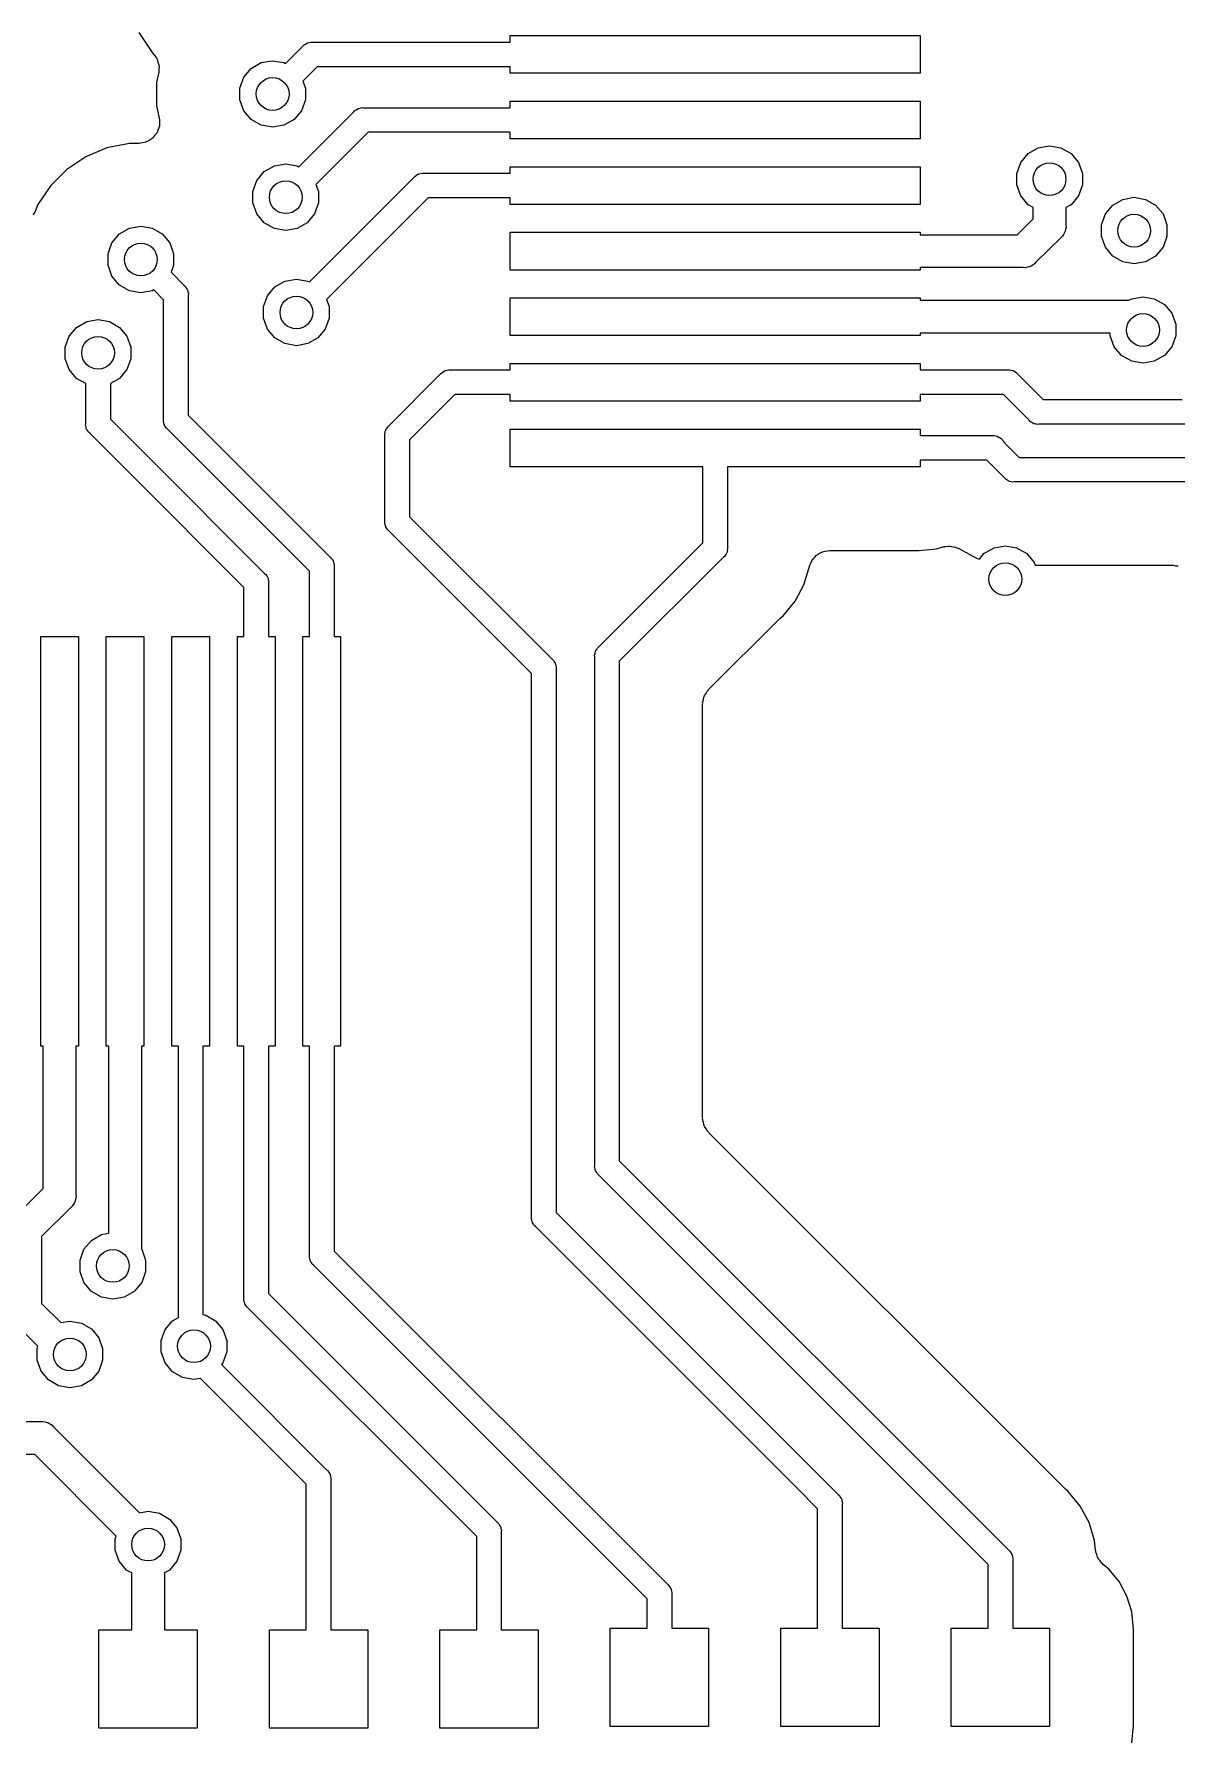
# Model space of a CAD drawing. Extents: x 552.7 to 632.3, y 410.9 to 459.8.
# Drawn here: x 610.42 to 617.4, y 428.09 to 438.48 of the extents above; entities that cross this region are included whole.
import ezdxf

# ---------------------------------------------------------------- set-up
doc = ezdxf.new("R2010")
doc.units = 0
doc.header["$MEASUREMENT"] = 0
doc.layers.add('BLACK', color=7, linetype='CONTINUOUS')

msp = doc.modelspace()

# ---------------------------------------------------------------- linework, layer by layer
at = {"layer": 'BLACK', "linetype": 'CONTINUOUS'}
for p, q in [((611.063, 438.485), (611.14, 438.369)), ((612.08, 438.414), (612.089, 438.42)), ((612.089, 438.42), (612.092, 438.421)), ((612.092, 438.421), (612.095, 438.422)), ((612.095, 438.422), (612.105, 438.424)), ((612.105, 438.424), (612.114, 438.427)), ((612.114, 438.427), (612.124, 438.426)), ((612.124, 438.426), (613.33, 438.426)), ((613.33, 438.426), (613.33, 438.466)), ((613.33, 438.466), (615.83, 438.466)), ((615.83, 438.466), (615.83, 438.236)), ((611.14, 438.369), (611.15, 438.359)), ((611.15, 438.359), (611.16, 438.344)), ((611.16, 438.344), (611.172, 438.33)), ((611.172, 438.33), (611.173, 438.326)), ((611.173, 438.326), (611.175, 438.323)), ((611.175, 438.323), (611.18, 438.305)), ((611.811, 438.301), (611.88, 438.313)), ((611.88, 438.313), (611.949, 438.301)), ((611.959, 438.295), (612.065, 438.402)), ((612.065, 438.402), (612.072, 438.409)), ((612.072, 438.409), (612.08, 438.414)), ((611.185, 438.244), (611.172, 438.18)), ((611.18, 438.305), (611.186, 438.288)), ((611.187, 438.28), (611.185, 438.262)), ((611.185, 438.262), (611.185, 438.244)), ((611.186, 438.288), (611.186, 438.284)), ((611.186, 438.284), (611.187, 438.28)), ((611.68, 438.145), (611.704, 438.212)), ((611.704, 438.212), (611.749, 438.266)), ((611.749, 438.266), (611.811, 438.301)), ((611.949, 438.301), (611.959, 438.295)), ((612.152, 438.276), (612.064, 438.188)), ((613.33, 438.276), (612.152, 438.276)), ((613.33, 438.236), (613.33, 438.276)), ((615.83, 438.236), (613.33, 438.236)), ((611.172, 438.18), (611.172, 438.04)), ((611.68, 438.075), (611.68, 438.145)), ((612.064, 438.188), (612.08, 438.145)), ((612.08, 438.145), (612.08, 438.075)), ((611.172, 438.04), (611.188, 437.96)), ((611.704, 438.008), (611.68, 438.075)), ((611.749, 437.954), (611.704, 438.008)), ((612.056, 438.008), (612.011, 437.954)), ((612.039, 437.665), (612.375, 438.002)), ((612.08, 438.075), (612.056, 438.008)), ((612.375, 438.002), (612.382, 438.009)), ((612.382, 438.009), (612.39, 438.014)), ((612.39, 438.014), (612.399, 438.02)), ((612.399, 438.02), (612.402, 438.021)), ((612.402, 438.021), (612.405, 438.022)), ((612.405, 438.022), (612.415, 438.024)), ((612.415, 438.024), (612.424, 438.027)), ((612.424, 438.027), (612.434, 438.026)), ((612.434, 438.026), (613.33, 438.026)), ((613.33, 438.026), (613.33, 438.066)), ((613.33, 438.066), (615.83, 438.066)), ((615.83, 438.066), (615.83, 437.836)), ((611.189, 437.913), (611.181, 437.894)), ((611.188, 437.96), (611.188, 437.958)), ((611.188, 437.958), (611.189, 437.957)), ((611.189, 437.957), (611.189, 437.936)), ((611.189, 437.936), (611.189, 437.916)), ((611.189, 437.916), (611.189, 437.914)), ((611.189, 437.914), (611.189, 437.913)), ((611.811, 437.919), (611.749, 437.954)), ((611.88, 437.907), (611.811, 437.919)), ((611.949, 437.919), (611.88, 437.907)), ((612.011, 437.954), (611.949, 437.919)), ((611.006, 437.808), (610.869, 437.781)), ((611.063, 437.808), (611.006, 437.808)), ((611.065, 437.808), (611.063, 437.808)), ((611.066, 437.808), (611.065, 437.808)), ((611.087, 437.812), (611.066, 437.808)), ((611.107, 437.816), (611.087, 437.812)), ((611.108, 437.816), (611.107, 437.816)), ((611.109, 437.817), (611.108, 437.816)), ((611.127, 437.827), (611.109, 437.817)), ((611.145, 437.838), (611.127, 437.827)), ((611.146, 437.839), (611.145, 437.838)), ((611.147, 437.84), (611.146, 437.839)), ((611.16, 437.856), (611.147, 437.84)), ((611.173, 437.871), (611.16, 437.856)), ((611.174, 437.873), (611.173, 437.871)), ((611.175, 437.874), (611.174, 437.873)), ((611.181, 437.894), (611.175, 437.874)), ((612.462, 437.876), (612.144, 437.558)), ((613.33, 437.876), (612.462, 437.876)), ((613.33, 437.836), (613.33, 437.876)), ((615.83, 437.836), (613.33, 437.836)), ((616.551, 437.781), (616.62, 437.793)), ((616.62, 437.793), (616.689, 437.781)), ((610.74, 437.727), (610.625, 437.65)), ((610.869, 437.781), (610.74, 437.727)), ((616.42, 437.625), (616.444, 437.692)), ((616.444, 437.692), (616.489, 437.746)), ((616.489, 437.746), (616.551, 437.781)), ((616.689, 437.781), (616.751, 437.746)), ((616.751, 437.746), (616.796, 437.692)), ((616.796, 437.692), (616.82, 437.625)), ((610.625, 437.65), (610.526, 437.551)), ((611.784, 437.582), (611.829, 437.636)), ((611.829, 437.636), (611.891, 437.671)), ((611.891, 437.671), (611.96, 437.683)), ((611.96, 437.683), (612.029, 437.671)), ((612.029, 437.671), (612.039, 437.665)), ((612.104, 436.963), (612.743, 437.602)), ((612.743, 437.602), (612.749, 437.609)), ((612.749, 437.609), (612.758, 437.614)), ((612.758, 437.614), (612.766, 437.62)), ((612.766, 437.62), (612.769, 437.621)), ((612.769, 437.621), (612.772, 437.622)), ((612.772, 437.622), (612.782, 437.624)), ((612.782, 437.624), (612.792, 437.627)), ((612.792, 437.627), (612.801, 437.626)), ((612.801, 437.626), (613.33, 437.626)), ((613.33, 437.626), (613.33, 437.666)), ((613.33, 437.666), (615.83, 437.666)), ((615.83, 437.666), (615.83, 437.436)), ((616.42, 437.555), (616.42, 437.625)), ((616.82, 437.625), (616.82, 437.555)), ((610.526, 437.551), (610.448, 437.435)), ((611.76, 437.515), (611.784, 437.582)), ((611.76, 437.445), (611.76, 437.515)), ((612.144, 437.558), (612.16, 437.515)), ((612.16, 437.515), (612.16, 437.445)), ((616.444, 437.488), (616.42, 437.555)), ((616.489, 437.434), (616.444, 437.488)), ((616.796, 437.488), (616.751, 437.434)), ((616.82, 437.555), (616.796, 437.488)), ((610.429, 437.389), (610.418, 437.372)), ((610.448, 437.435), (610.429, 437.389)), ((611.784, 437.378), (611.76, 437.445)), ((611.829, 437.324), (611.784, 437.378)), ((612.136, 437.378), (612.091, 437.324)), ((612.16, 437.445), (612.136, 437.378)), ((612.829, 437.476), (612.209, 436.856)), ((613.33, 437.476), (612.829, 437.476)), ((613.33, 437.436), (613.33, 437.476)), ((615.83, 437.436), (613.33, 437.436)), ((616.52, 437.417), (616.489, 437.434)), ((616.52, 437.349), (616.52, 437.417)), ((616.751, 437.434), (616.72, 437.417)), ((616.72, 437.417), (616.72, 437.312)), ((616.936, 437.312), (616.961, 437.378)), ((616.961, 437.378), (617.006, 437.432)), ((617.006, 437.432), (617.067, 437.467)), ((617.067, 437.467), (617.136, 437.48)), ((617.136, 437.48), (617.206, 437.467)), ((617.206, 437.467), (617.267, 437.432)), ((617.267, 437.432), (617.312, 437.378)), ((617.312, 437.378), (617.336, 437.312)), ((610.945, 437.256), (611.006, 437.291)), ((611.006, 437.291), (611.076, 437.303)), ((611.076, 437.303), (611.145, 437.291)), ((611.145, 437.291), (611.206, 437.256)), ((611.891, 437.289), (611.829, 437.324)), ((611.96, 437.277), (611.891, 437.289)), ((612.029, 437.289), (611.96, 437.277)), ((612.091, 437.324), (612.029, 437.289)), ((616.422, 437.251), (616.52, 437.349)), ((616.718, 437.285), (616.715, 437.272)), ((616.721, 437.298), (616.718, 437.285)), ((616.72, 437.312), (616.721, 437.298)), ((616.936, 437.241), (616.936, 437.312)), ((617.336, 437.312), (617.336, 437.241)), ((610.876, 437.135), (610.9, 437.202)), ((610.9, 437.202), (610.945, 437.256)), ((611.206, 437.256), (611.252, 437.202)), ((611.252, 437.202), (611.276, 437.135)), ((613.33, 437.036), (613.33, 437.266)), ((613.33, 437.266), (615.83, 437.266)), ((615.83, 437.266), (615.83, 437.251)), ((615.83, 437.251), (616.422, 437.251)), ((616.688, 437.233), (616.537, 437.083)), ((616.698, 437.242), (616.688, 437.233)), ((616.704, 437.253), (616.698, 437.242)), ((616.712, 437.264), (616.704, 437.253)), ((616.713, 437.269), (616.712, 437.264)), ((616.715, 437.272), (616.713, 437.269)), ((616.961, 437.175), (616.936, 437.241)), ((617.006, 437.121), (616.961, 437.175)), ((617.312, 437.175), (617.267, 437.121)), ((617.336, 437.241), (617.312, 437.175)), ((610.876, 437.065), (610.876, 437.135)), ((611.276, 437.135), (611.276, 437.065)), ((616.517, 437.066), (616.507, 437.059)), ((616.529, 437.073), (616.517, 437.066)), ((616.537, 437.083), (616.529, 437.073)), ((617.067, 437.086), (617.006, 437.121)), ((617.136, 437.073), (617.067, 437.086)), ((617.206, 437.086), (617.136, 437.073)), ((617.267, 437.121), (617.206, 437.086)), ((610.9, 436.998), (610.876, 437.065)), ((610.945, 436.944), (610.9, 436.998)), ((611.276, 437.065), (611.26, 437.022)), ((611.26, 437.022), (611.341, 436.941)), ((611.894, 436.933), (611.955, 436.968)), ((611.955, 436.968), (612.025, 436.981)), ((612.025, 436.981), (612.094, 436.968)), ((612.094, 436.968), (612.104, 436.963)), ((615.83, 437.036), (613.33, 437.036)), ((616.459, 437.051), (615.83, 437.051)), ((615.83, 437.051), (615.83, 437.036)), ((616.472, 437.05), (616.459, 437.051)), ((616.485, 437.053), (616.472, 437.05)), ((616.498, 437.055), (616.485, 437.053)), ((616.502, 437.058), (616.498, 437.055)), ((616.507, 437.059), (616.502, 437.058)), ((611.006, 436.909), (610.945, 436.944)), ((611.076, 436.897), (611.006, 436.909)), ((611.145, 436.909), (611.076, 436.897)), ((611.155, 436.915), (611.145, 436.909)), ((611.215, 436.855), (611.155, 436.915)), ((611.341, 436.941), (611.348, 436.935)), ((611.348, 436.935), (611.353, 436.926)), ((611.353, 436.926), (611.359, 436.918)), ((611.359, 436.918), (611.36, 436.915)), ((611.36, 436.915), (611.362, 436.912)), ((611.362, 436.912), (611.363, 436.902)), ((611.363, 436.902), (611.366, 436.892)), ((611.366, 436.892), (611.365, 436.883)), ((611.365, 436.883), (611.365, 436.151)), ((611.825, 436.813), (611.849, 436.879)), ((611.849, 436.879), (611.894, 436.933)), ((613.33, 436.636), (613.33, 436.866)), ((613.33, 436.866), (615.83, 436.866)), ((615.83, 436.866), (615.83, 436.851)), ((617.103, 436.851), (617.121, 436.861)), ((617.121, 436.861), (617.19, 436.873)), ((617.19, 436.873), (617.259, 436.861)), ((617.259, 436.861), (617.321, 436.826)), ((611.215, 436.123), (611.215, 436.855)), ((611.825, 436.742), (611.825, 436.813)), ((612.209, 436.856), (612.225, 436.813)), ((612.225, 436.813), (612.225, 436.742)), ((615.83, 436.851), (617.103, 436.851)), ((617.321, 436.826), (617.366, 436.772)), ((617.366, 436.772), (617.39, 436.705)), ((610.639, 436.632), (610.684, 436.686)), ((610.684, 436.686), (610.746, 436.721)), ((610.746, 436.721), (610.815, 436.734)), ((610.815, 436.734), (610.884, 436.721)), ((610.884, 436.721), (610.946, 436.686)), ((610.946, 436.686), (610.991, 436.632)), ((611.849, 436.676), (611.825, 436.742)), ((611.894, 436.622), (611.849, 436.676)), ((612.201, 436.676), (612.155, 436.622)), ((612.225, 436.742), (612.201, 436.676)), ((616.99, 436.651), (615.83, 436.651)), ((615.83, 436.651), (615.83, 436.636)), ((616.99, 436.635), (616.99, 436.651)), ((617.39, 436.705), (617.39, 436.635)), ((610.615, 436.566), (610.639, 436.632)), ((610.615, 436.495), (610.615, 436.566)), ((610.991, 436.632), (611.015, 436.566)), ((611.015, 436.566), (611.015, 436.495)), ((611.955, 436.587), (611.894, 436.622)), ((612.025, 436.574), (611.955, 436.587)), ((612.094, 436.587), (612.025, 436.574)), ((612.155, 436.622), (612.094, 436.587)), ((615.83, 436.636), (613.33, 436.636)), ((617.014, 436.568), (616.99, 436.635)), ((617.059, 436.514), (617.014, 436.568)), ((617.366, 436.568), (617.321, 436.514)), ((617.39, 436.635), (617.366, 436.568)), ((610.639, 436.429), (610.615, 436.495)), ((611.015, 436.495), (610.991, 436.429)), ((613.33, 436.426), (613.33, 436.466)), ((613.33, 436.466), (615.83, 436.466)), ((615.83, 436.466), (615.83, 436.426)), ((617.121, 436.479), (617.059, 436.514)), ((617.19, 436.467), (617.121, 436.479)), ((617.259, 436.479), (617.19, 436.467)), ((617.321, 436.514), (617.259, 436.479)), ((610.684, 436.375), (610.639, 436.429)), ((610.74, 436.343), (610.684, 436.375)), ((610.74, 436.098), (610.74, 436.343)), ((610.946, 436.375), (610.89, 436.343)), ((610.89, 436.343), (610.89, 436.126)), ((610.991, 436.429), (610.946, 436.375)), ((612.589, 436.085), (612.905, 436.402)), ((612.905, 436.402), (612.912, 436.409)), ((612.912, 436.409), (612.92, 436.414)), ((612.92, 436.414), (612.929, 436.42)), ((612.929, 436.42), (612.932, 436.421)), ((612.932, 436.421), (612.935, 436.422)), ((612.935, 436.422), (612.945, 436.424)), ((612.945, 436.424), (612.954, 436.427)), ((612.954, 436.427), (612.964, 436.426)), ((612.964, 436.426), (613.33, 436.426)), ((615.83, 436.426), (616.366, 436.426)), ((616.366, 436.426), (616.376, 436.427)), ((616.376, 436.427), (616.386, 436.424)), ((616.386, 436.424), (616.396, 436.422)), ((616.396, 436.422), (616.398, 436.421)), ((616.398, 436.421), (616.402, 436.42)), ((616.402, 436.42), (616.41, 436.414)), ((616.41, 436.414), (616.418, 436.409)), ((616.418, 436.409), (616.425, 436.402)), ((616.425, 436.402), (616.581, 436.245)), ((612.992, 436.276), (612.715, 435.999)), ((613.33, 436.276), (612.992, 436.276)), ((613.33, 436.236), (613.33, 436.276)), ((615.83, 436.236), (613.33, 436.236)), ((616.338, 436.276), (615.83, 436.276)), ((615.83, 436.276), (615.83, 436.236)), ((616.495, 436.119), (616.338, 436.276)), ((616.581, 436.245), (617.429, 436.245)), ((611.365, 436.151), (612.231, 435.285)), ((610.739, 436.088), (610.74, 436.098)), ((610.742, 436.079), (610.739, 436.088)), ((610.743, 436.069), (610.742, 436.079)), ((610.745, 436.066), (610.743, 436.069)), ((610.746, 436.063), (610.745, 436.066)), ((610.752, 436.055), (610.746, 436.063)), ((610.757, 436.046), (610.752, 436.055)), ((610.764, 436.04), (610.757, 436.046)), ((611.012, 435.792), (610.764, 436.04)), ((610.89, 436.126), (611.118, 435.898)), ((611.214, 436.113), (611.215, 436.123)), ((611.217, 436.104), (611.214, 436.113)), ((611.218, 436.094), (611.217, 436.104)), ((611.22, 436.091), (611.218, 436.094)), ((611.221, 436.088), (611.22, 436.091)), ((611.227, 436.08), (611.221, 436.088)), ((611.232, 436.071), (611.227, 436.08)), ((611.239, 436.065), (611.232, 436.071)), ((612.105, 435.199), (611.239, 436.065)), ((612.564, 436.037), (612.567, 436.046)), ((612.565, 436.027), (612.564, 436.037)), ((612.565, 435.503), (612.565, 436.027)), ((612.567, 436.046), (612.568, 436.056)), ((612.568, 436.056), (612.57, 436.059)), ((612.57, 436.059), (612.571, 436.062)), ((612.571, 436.062), (612.577, 436.07)), ((612.577, 436.07), (612.582, 436.079)), ((612.582, 436.079), (612.589, 436.085)), ((613.33, 435.836), (613.33, 436.066)), ((613.33, 436.066), (615.83, 436.066)), ((615.83, 436.066), (615.83, 436.026)), ((616.266, 436.026), (616.276, 436.027)), ((616.276, 436.027), (616.279, 436.026)), ((616.501, 436.112), (616.495, 436.119)), ((616.51, 436.107), (616.501, 436.112)), ((616.518, 436.101), (616.51, 436.107)), ((616.521, 436.1), (616.518, 436.101)), ((616.524, 436.098), (616.521, 436.1)), ((616.534, 436.097), (616.524, 436.098)), ((616.544, 436.094), (616.534, 436.097)), ((616.554, 436.095), (616.544, 436.094)), ((617.457, 436.095), (616.554, 436.095)), ((612.715, 435.999), (612.715, 435.531)), ((615.83, 436.026), (616.266, 436.026)), ((616.279, 436.026), (616.281, 436.026)), ((616.281, 436.026), (616.301, 436.022)), ((616.301, 436.022), (616.324, 436.009)), ((616.324, 436.009), (616.341, 435.989)), ((616.341, 435.989), (616.342, 435.984)), ((616.342, 435.984), (616.434, 435.893)), ((611.118, 435.898), (611.118, 435.898)), ((611.118, 435.898), (611.831, 435.185)), ((614.505, 435.836), (613.33, 435.836)), ((614.505, 435.371), (614.505, 435.836)), ((615.83, 435.836), (614.655, 435.836)), ((614.655, 435.836), (614.655, 435.343)), ((616.238, 435.876), (615.83, 435.876)), ((615.83, 435.876), (615.83, 435.836)), ((616.347, 435.767), (616.238, 435.876)), ((616.434, 435.893), (617.629, 435.893)), ((611.705, 435.099), (611.012, 435.792)), ((611.012, 435.792), (611.012, 435.792)), ((616.353, 435.759), (616.347, 435.767)), ((616.362, 435.754), (616.353, 435.759)), ((616.37, 435.749), (616.362, 435.754)), ((616.373, 435.748), (616.37, 435.749)), ((616.376, 435.746), (616.373, 435.748)), ((616.386, 435.744), (616.376, 435.746)), ((616.396, 435.742), (616.386, 435.744)), ((616.406, 435.743), (616.396, 435.742)), ((617.629, 435.743), (616.406, 435.743)), ((612.715, 435.531), (613.585, 434.661)), ((612.564, 435.493), (612.565, 435.503)), ((612.567, 435.484), (612.564, 435.493)), ((612.568, 435.474), (612.567, 435.484)), ((612.57, 435.471), (612.568, 435.474)), ((612.571, 435.468), (612.57, 435.471)), ((612.577, 435.46), (612.571, 435.468)), ((612.582, 435.451), (612.577, 435.46)), ((612.589, 435.445), (612.582, 435.451)), ((613.46, 434.574), (612.589, 435.445)), ((613.869, 434.735), (614.505, 435.371)), ((614.644, 435.3), (614.639, 435.291)), ((614.649, 435.308), (614.644, 435.3)), ((614.65, 435.311), (614.649, 435.308)), ((614.652, 435.314), (614.65, 435.311)), ((614.653, 435.324), (614.652, 435.314)), ((614.656, 435.334), (614.653, 435.324)), ((614.655, 435.343), (614.656, 435.334)), ((615.204, 435.299), (615.21, 435.304)), ((615.21, 435.304), (615.223, 435.31)), ((615.223, 435.31), (615.235, 435.317)), ((615.235, 435.317), (615.243, 435.318)), ((615.243, 435.318), (615.25, 435.321)), ((615.25, 435.321), (615.265, 435.322)), ((615.265, 435.322), (615.279, 435.325)), ((615.279, 435.325), (615.824, 435.325)), ((615.824, 435.325), (615.93, 435.335)), ((615.93, 435.335), (615.968, 435.347)), ((615.968, 435.347), (615.978, 435.348)), ((615.978, 435.348), (615.98, 435.349)), ((615.98, 435.349), (615.985, 435.349)), ((615.985, 435.349), (615.986, 435.349)), ((615.986, 435.349), (616.004, 435.352)), ((616.004, 435.352), (616.008, 435.352)), ((616.008, 435.352), (616.012, 435.352)), ((616.012, 435.352), (616.021, 435.35)), ((616.021, 435.35), (616.024, 435.35)), ((616.024, 435.35), (616.031, 435.348)), ((616.031, 435.348), (616.047, 435.345)), ((616.047, 435.345), (616.051, 435.343)), ((616.051, 435.343), (616.055, 435.342)), ((616.055, 435.342), (616.061, 435.338)), ((616.061, 435.338), (616.066, 435.336)), ((616.066, 435.336), (616.178, 435.276)), ((616.192, 435.272), (616.219, 435.306)), ((616.219, 435.306), (616.281, 435.341)), ((616.281, 435.341), (616.35, 435.353)), ((616.35, 435.353), (616.419, 435.341)), ((616.419, 435.341), (616.481, 435.306)), ((616.481, 435.306), (616.526, 435.252)), ((612.105, 434.801), (612.105, 435.199)), ((612.231, 435.285), (612.239, 435.279)), ((612.239, 435.279), (612.244, 435.27)), ((612.244, 435.27), (612.249, 435.262)), ((612.249, 435.262), (612.25, 435.259)), ((612.25, 435.259), (612.252, 435.256)), ((612.252, 435.256), (612.253, 435.246)), ((612.253, 435.246), (612.256, 435.236)), ((612.256, 435.236), (612.255, 435.227)), ((612.255, 435.227), (612.255, 434.801)), ((614.631, 435.285), (613.995, 434.649)), ((614.639, 435.291), (614.631, 435.285)), ((615.121, 435.116), (615.157, 435.235)), ((615.157, 435.235), (615.164, 435.248)), ((615.164, 435.248), (615.169, 435.261)), ((615.169, 435.261), (615.174, 435.267)), ((615.174, 435.267), (615.177, 435.274)), ((615.177, 435.274), (615.188, 435.284)), ((615.188, 435.284), (615.197, 435.295)), ((615.197, 435.295), (615.204, 435.299)), ((616.178, 435.276), (616.192, 435.272)), ((616.526, 435.252), (616.532, 435.235)), ((616.532, 435.235), (617.374, 435.235)), ((617.374, 435.235), (617.389, 435.232)), ((617.389, 435.232), (617.404, 435.231)), ((611.705, 434.994), (611.705, 435.099)), ((611.831, 435.185), (611.839, 435.179)), ((611.839, 435.179), (611.844, 435.17)), ((611.844, 435.17), (611.849, 435.162)), ((611.849, 435.162), (611.85, 435.159)), ((611.85, 435.159), (611.852, 435.156)), ((611.852, 435.156), (611.853, 435.146)), ((611.853, 435.146), (611.856, 435.136)), ((611.856, 435.136), (611.855, 435.127)), ((611.855, 435.127), (611.855, 434.801)), ((615.067, 435.015), (615.121, 435.116)), ((611.705, 434.853), (611.705, 434.994)), ((614.994, 434.926), (615.067, 435.015)), ((614.54, 434.476), (614.968, 434.903)), ((614.968, 434.903), (614.973, 434.907)), ((614.973, 434.907), (614.977, 434.912)), ((614.977, 434.912), (614.994, 434.926)), ((610.465, 432.301), (610.465, 434.801)), ((610.465, 434.801), (610.695, 434.801)), ((610.695, 434.801), (610.695, 432.301)), ((610.865, 432.301), (610.865, 434.801)), ((610.865, 434.801), (611.095, 434.801)), ((611.095, 434.801), (611.095, 432.301)), ((611.265, 432.301), (611.265, 434.801)), ((611.265, 434.801), (611.495, 434.801)), ((611.495, 434.801), (611.495, 432.301)), ((611.665, 432.301), (611.665, 434.801)), ((611.665, 434.801), (611.705, 434.801)), ((611.705, 434.801), (611.705, 434.853)), ((611.705, 434.853), (611.705, 434.853)), ((611.855, 434.801), (611.895, 434.801)), ((611.895, 434.801), (611.895, 432.301)), ((612.065, 432.301), (612.065, 434.801)), ((612.065, 434.801), (612.105, 434.801)), ((612.255, 434.801), (612.295, 434.801)), ((612.295, 434.801), (612.295, 432.301)), ((613.844, 434.687), (613.847, 434.696)), ((613.845, 434.677), (613.844, 434.687)), ((613.845, 431.573), (613.845, 434.677)), ((613.847, 434.696), (613.848, 434.706)), ((613.848, 434.706), (613.85, 434.709)), ((613.85, 434.709), (613.851, 434.712)), ((613.851, 434.712), (613.857, 434.72)), ((613.857, 434.72), (613.862, 434.729)), ((613.862, 434.729), (613.869, 434.735)), ((613.46, 431.822), (613.46, 434.574)), ((613.585, 434.661), (613.593, 434.654)), ((613.593, 434.654), (613.598, 434.646)), ((613.598, 434.646), (613.604, 434.638)), ((613.604, 434.638), (613.604, 434.634)), ((613.604, 434.634), (613.606, 434.631)), ((613.606, 434.631), (613.608, 434.622)), ((613.608, 434.622), (613.61, 434.612)), ((613.61, 434.612), (613.61, 434.602)), ((613.61, 434.602), (613.61, 431.286)), ((613.995, 434.649), (613.995, 431.601)), ((614.524, 434.453), (614.533, 434.468)), ((614.533, 434.468), (614.537, 434.471)), ((614.537, 434.471), (614.54, 434.476)), ((614.503, 434.397), (614.508, 434.413)), ((614.504, 434.391), (614.503, 434.397)), ((614.503, 434.386), (614.504, 434.391)), ((614.503, 431.864), (614.503, 434.386)), ((614.508, 434.413), (614.511, 434.429)), ((614.511, 434.429), (614.513, 434.434)), ((614.513, 434.434), (614.515, 434.44)), ((614.515, 434.44), (614.524, 434.453)), ((610.48, 432.301), (610.465, 432.301)), ((610.48, 431.432), (610.48, 432.301)), ((610.695, 432.301), (610.68, 432.301)), ((610.68, 432.301), (610.68, 431.395)), ((610.88, 432.301), (610.865, 432.301)), ((610.88, 431.159), (610.88, 432.301)), ((611.095, 432.301), (611.08, 432.301)), ((611.08, 432.301), (611.08, 431.063)), ((611.305, 432.301), (611.265, 432.301)), ((611.305, 430.646), (611.305, 432.301)), ((611.495, 432.301), (611.455, 432.301)), ((611.455, 432.301), (611.455, 430.663)), ((611.705, 432.301), (611.665, 432.301)), ((611.705, 430.763), (611.705, 432.301)), ((611.895, 432.301), (611.855, 432.301)), ((611.855, 432.301), (611.855, 430.791)), ((612.105, 432.301), (612.065, 432.301)), ((612.105, 431.023), (612.105, 432.301)), ((612.295, 432.301), (612.255, 432.301)), ((612.255, 432.301), (612.255, 431.051)), ((613.46, 431.259), (613.46, 431.822)), ((613.46, 431.822), (613.46, 431.822)), ((614.504, 431.859), (614.503, 431.864)), ((614.503, 431.853), (614.504, 431.859)), ((614.508, 431.837), (614.503, 431.853)), ((614.511, 431.821), (614.508, 431.837)), ((614.513, 431.816), (614.511, 431.821)), ((614.515, 431.81), (614.513, 431.816)), ((614.524, 431.797), (614.515, 431.81)), ((614.533, 431.782), (614.524, 431.797)), ((614.537, 431.779), (614.533, 431.782)), ((614.54, 431.774), (614.537, 431.779)), ((616.708, 429.607), (614.54, 431.774)), ((613.844, 431.563), (613.845, 431.573)), ((613.847, 431.554), (613.844, 431.563)), ((613.995, 431.601), (616.371, 429.225)), ((613.848, 431.544), (613.847, 431.554)), ((613.85, 431.541), (613.848, 431.544)), ((613.851, 431.538), (613.85, 431.541)), ((613.857, 431.53), (613.851, 431.538)), ((613.862, 431.521), (613.857, 431.53)), ((613.869, 431.515), (613.862, 431.521)), ((616.245, 429.139), (613.869, 431.515)), ((610.302, 431.254), (610.48, 431.432)), ((610.673, 431.352), (610.672, 431.347)), ((610.676, 431.355), (610.673, 431.352)), ((610.678, 431.369), (610.676, 431.355)), ((610.681, 431.381), (610.678, 431.369)), ((610.68, 431.395), (610.681, 431.381)), ((610.648, 431.316), (610.47, 431.139)), ((610.658, 431.325), (610.648, 431.316)), ((610.665, 431.336), (610.658, 431.325)), ((610.672, 431.347), (610.665, 431.336)), ((613.459, 431.249), (613.46, 431.259)), ((613.461, 431.239), (613.459, 431.249)), ((613.61, 431.286), (613.788, 431.108)), ((610.775, 431.116), (610.836, 431.151)), ((610.836, 431.151), (610.88, 431.159)), ((613.463, 431.229), (613.461, 431.239)), ((613.465, 431.226), (613.463, 431.229)), ((613.466, 431.223), (613.465, 431.226)), ((613.471, 431.215), (613.466, 431.223)), ((613.476, 431.206), (613.471, 431.215)), ((613.484, 431.2), (613.476, 431.206)), ((613.682, 431.002), (613.484, 431.2)), ((610.47, 431.139), (610.47, 430.731)), ((610.705, 430.995), (610.729, 431.062)), ((610.729, 431.062), (610.775, 431.116)), ((611.08, 431.063), (611.081, 431.062)), ((611.081, 431.062), (611.105, 430.995)), ((612.255, 431.051), (614.291, 429.016)), ((613.788, 431.108), (613.788, 431.108)), ((613.788, 431.108), (615.188, 429.708)), ((610.705, 430.925), (610.705, 430.995)), ((611.105, 430.995), (611.105, 430.925)), ((612.104, 431.013), (612.105, 431.023)), ((612.107, 431.004), (612.104, 431.013)), ((612.109, 430.994), (612.107, 431.004)), ((612.11, 430.991), (612.109, 430.994)), ((612.111, 430.988), (612.11, 430.991)), ((612.117, 430.98), (612.111, 430.988)), ((612.122, 430.971), (612.117, 430.98)), ((612.129, 430.965), (612.122, 430.971)), ((614.165, 428.929), (612.129, 430.965)), ((615.082, 429.602), (613.682, 431.002)), ((613.682, 431.002), (613.682, 431.002)), ((610.729, 430.858), (610.705, 430.925)), ((610.775, 430.804), (610.729, 430.858)), ((611.081, 430.858), (611.036, 430.804)), ((611.105, 430.925), (611.081, 430.858)), ((610.47, 430.731), (610.588, 430.614)), ((610.836, 430.769), (610.775, 430.804)), ((610.905, 430.757), (610.836, 430.769)), ((610.975, 430.769), (610.905, 430.757)), ((611.036, 430.804), (610.975, 430.769)), ((611.704, 430.753), (611.705, 430.763)), ((611.707, 430.744), (611.704, 430.753)), ((611.709, 430.734), (611.707, 430.744)), ((611.71, 430.731), (611.709, 430.734)), ((611.711, 430.728), (611.71, 430.731)), ((611.717, 430.719), (611.711, 430.728)), ((611.855, 430.791), (613.251, 429.395)), ((611.224, 430.572), (611.269, 430.626)), ((611.269, 430.626), (611.305, 430.646)), ((611.455, 430.663), (611.469, 430.661)), ((611.469, 430.661), (611.531, 430.626)), ((611.531, 430.626), (611.576, 430.572)), ((611.722, 430.711), (611.717, 430.719)), ((611.729, 430.704), (611.722, 430.711)), ((613.125, 429.309), (611.729, 430.704)), ((610.448, 430.47), (610.302, 430.616)), ((610.588, 430.614), (610.643, 430.623)), ((610.643, 430.623), (610.713, 430.611)), ((610.713, 430.611), (610.774, 430.576)), ((610.774, 430.576), (610.819, 430.522)), ((610.819, 430.522), (610.843, 430.456)), ((611.2, 430.505), (611.224, 430.572)), ((611.576, 430.572), (611.6, 430.505)), ((610.443, 430.456), (610.448, 430.47)), ((610.443, 430.385), (610.443, 430.456)), ((610.843, 430.456), (610.843, 430.385)), ((611.2, 430.435), (611.2, 430.505)), ((611.224, 430.368), (611.2, 430.435)), ((611.6, 430.435), (611.576, 430.368)), ((611.6, 430.505), (611.6, 430.435)), ((610.467, 430.319), (610.443, 430.385)), ((610.513, 430.265), (610.467, 430.319)), ((610.819, 430.319), (610.774, 430.265)), ((610.843, 430.385), (610.819, 430.319)), ((611.269, 430.314), (611.224, 430.368)), ((611.331, 430.279), (611.269, 430.314)), ((611.576, 430.368), (611.568, 430.359)), ((611.568, 430.359), (612.211, 429.715)), ((610.574, 430.229), (610.513, 430.265)), ((610.643, 430.217), (610.574, 430.229)), ((610.713, 430.229), (610.643, 430.217)), ((610.774, 430.265), (610.713, 430.229)), ((611.4, 430.267), (611.331, 430.279)), ((611.44, 430.274), (611.4, 430.267)), ((612.085, 429.629), (611.44, 430.274)), ((608.651, 430.01), (610.466, 430.01)), ((610.466, 430.01), (610.479, 430.011)), ((610.479, 430.011), (610.492, 430.008)), ((610.492, 430.008), (610.505, 430.005)), ((610.505, 430.005), (610.509, 430.003)), ((610.509, 430.003), (610.513, 430.002)), ((610.513, 430.002), (610.524, 429.994)), ((610.524, 429.994), (610.535, 429.988)), ((610.535, 429.988), (610.544, 429.978)), ((610.544, 429.978), (611.068, 429.454)), ((610.429, 429.81), (608.614, 429.81)), ((610.926, 429.312), (610.429, 429.81)), ((612.211, 429.715), (612.218, 429.709)), ((612.218, 429.709), (612.223, 429.7)), ((612.223, 429.7), (612.229, 429.692)), ((612.229, 429.692), (612.23, 429.689)), ((615.188, 429.708), (615.188, 429.708)), ((615.188, 429.708), (615.331, 429.565)), ((612.085, 428.74), (612.085, 429.629)), ((612.23, 429.689), (612.232, 429.686)), ((612.232, 429.686), (612.233, 429.676)), ((612.233, 429.676), (612.236, 429.667)), ((612.236, 429.667), (612.235, 429.657)), ((612.235, 429.657), (612.235, 428.74)), ((615.205, 429.479), (615.082, 429.602)), ((615.082, 429.602), (615.082, 429.602)), ((616.713, 429.603), (616.708, 429.607)), ((616.717, 429.599), (616.713, 429.603)), ((616.734, 429.584), (616.717, 429.599)), ((615.331, 429.565), (615.338, 429.559)), ((615.338, 429.559), (615.343, 429.55)), ((615.343, 429.55), (615.349, 429.542)), ((615.349, 429.542), (615.35, 429.539)), ((615.35, 429.539), (615.352, 429.536)), ((615.352, 429.536), (615.353, 429.526)), ((615.353, 429.526), (615.356, 429.517)), ((615.356, 429.517), (615.355, 429.507)), ((615.355, 429.507), (615.355, 428.75)), ((616.807, 429.495), (616.734, 429.584)), ((616.861, 429.394), (616.807, 429.495)), ((611.068, 429.454), (611.12, 429.463)), ((611.12, 429.463), (611.189, 429.451)), ((611.189, 429.451), (611.251, 429.416)), ((611.251, 429.416), (611.296, 429.362)), ((613.251, 429.395), (613.258, 429.389)), ((613.258, 429.389), (613.263, 429.38)), ((613.263, 429.38), (613.269, 429.372)), ((615.205, 428.75), (615.205, 429.479)), ((616.895, 429.284), (616.861, 429.394)), ((610.92, 429.295), (610.926, 429.312)), ((610.92, 429.225), (610.92, 429.295)), ((611.296, 429.362), (611.32, 429.295)), ((611.32, 429.295), (611.32, 429.225)), ((613.125, 428.74), (613.125, 429.309)), ((613.269, 429.372), (613.27, 429.369)), ((613.27, 429.369), (613.272, 429.366)), ((613.272, 429.366), (613.273, 429.356)), ((613.273, 429.356), (613.276, 429.347)), ((613.276, 429.347), (613.275, 429.337)), ((613.275, 429.337), (613.275, 428.74)), ((616.9, 429.225), (616.895, 429.284)), ((610.944, 429.158), (610.92, 429.225)), ((611.32, 429.225), (611.296, 429.158)), ((616.371, 429.225), (616.378, 429.219)), ((616.378, 429.219), (616.383, 429.21)), ((616.383, 429.21), (616.389, 429.202)), ((616.389, 429.202), (616.39, 429.199)), ((616.39, 429.199), (616.392, 429.196)), ((616.392, 429.196), (616.393, 429.186)), ((616.393, 429.186), (616.396, 429.177)), ((616.396, 429.177), (616.395, 429.167)), ((616.902, 429.22), (616.9, 429.225)), ((616.902, 429.214), (616.902, 429.22)), ((616.908, 429.199), (616.902, 429.214)), ((616.912, 429.183), (616.908, 429.199)), ((616.916, 429.178), (616.912, 429.183)), ((616.917, 429.173), (616.916, 429.178)), ((616.928, 429.16), (616.917, 429.173)), ((610.989, 429.104), (610.944, 429.158)), ((611.02, 429.087), (610.989, 429.104)), ((611.02, 428.85), (611.02, 429.087)), ((611.251, 429.104), (611.22, 429.087)), ((611.22, 429.087), (611.22, 428.74)), ((611.296, 429.158), (611.251, 429.104)), ((616.245, 428.75), (616.245, 429.139)), ((616.395, 429.167), (616.395, 428.75)), ((616.938, 429.147), (616.928, 429.16)), ((616.943, 429.144), (616.938, 429.147)), ((616.946, 429.139), (616.943, 429.144)), ((616.981, 429.111), (616.946, 429.139)), ((617.044, 429.034), (616.981, 429.111)), ((614.291, 429.016), (614.298, 429.009)), ((614.298, 429.009), (614.303, 429.001)), ((614.303, 429.001), (614.309, 428.992)), ((614.309, 428.992), (614.31, 428.989)), ((614.31, 428.989), (614.312, 428.986)), ((614.312, 428.986), (614.313, 428.976)), ((614.313, 428.976), (614.316, 428.967)), ((614.316, 428.967), (614.315, 428.957)), ((617.092, 428.945), (617.044, 429.034)), ((614.165, 428.75), (614.165, 428.929)), ((614.315, 428.957), (614.315, 428.75)), ((617.121, 428.85), (617.092, 428.945)), ((611.02, 428.74), (611.02, 428.85)), ((617.131, 428.744), (617.121, 428.85)), ((610.82, 428.14), (610.82, 428.74)), ((610.82, 428.74), (611.02, 428.74)), ((611.22, 428.74), (611.42, 428.74)), ((611.42, 428.74), (611.42, 428.14)), ((611.86, 428.14), (611.86, 428.74)), ((611.86, 428.74), (612.085, 428.74)), ((612.235, 428.74), (612.46, 428.74)), ((612.46, 428.74), (612.46, 428.14)), ((612.9, 428.14), (612.9, 428.74)), ((612.9, 428.74), (613.125, 428.74)), ((613.275, 428.74), (613.5, 428.74)), ((613.5, 428.74), (613.5, 428.14)), ((613.94, 428.15), (613.94, 428.75)), ((613.94, 428.75), (614.165, 428.75)), ((614.315, 428.75), (614.54, 428.75)), ((614.54, 428.75), (614.54, 428.15)), ((614.98, 428.15), (614.98, 428.75)), ((614.98, 428.75), (615.205, 428.75)), ((615.355, 428.75), (615.58, 428.75)), ((615.58, 428.75), (615.58, 428.15)), ((616.02, 428.15), (616.02, 428.75)), ((616.02, 428.75), (616.245, 428.75)), ((616.395, 428.75), (616.62, 428.75)), ((616.62, 428.75), (616.62, 428.15)), ((617.131, 428.156), (617.131, 428.744)), ((611.42, 428.14), (610.82, 428.14)), ((612.46, 428.14), (611.86, 428.14)), ((613.5, 428.14), (612.9, 428.14)), ((614.54, 428.15), (613.94, 428.15)), ((615.58, 428.15), (614.98, 428.15)), ((616.62, 428.15), (616.02, 428.15)), ((617.121, 428.05), (617.131, 428.156))]:
    msp.add_line(p, q, dxfattribs=at)
at = {"layer": 'BLACK'}
for centre in [(611.88, 438.11), (616.62, 437.59), (611.96, 437.48), (617.136, 437.276), (611.076, 437.1), (612.025, 436.777), (617.19, 436.67), (610.815, 436.531), (616.35, 435.15), (610.905, 430.96), (611.4, 430.47), (610.643, 430.42), (611.12, 429.26)]:
    msp.add_circle(centre, 0.1, dxfattribs=at)

doc.saveas('drawing.dxf')
